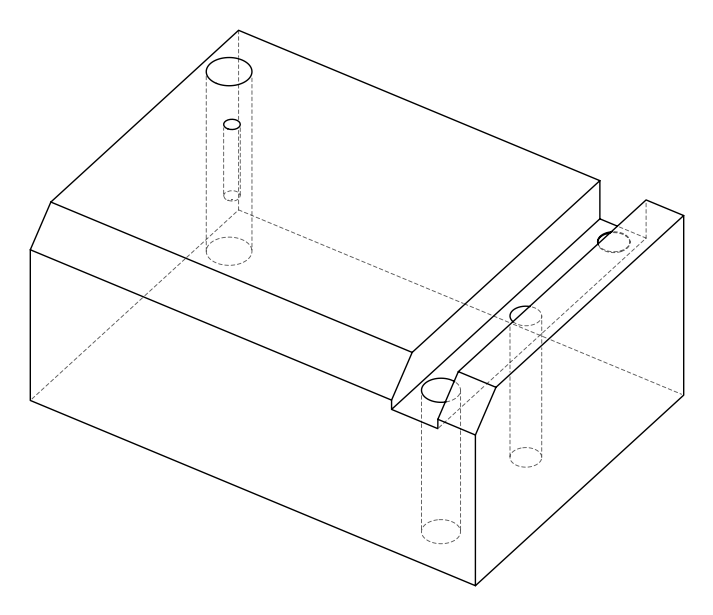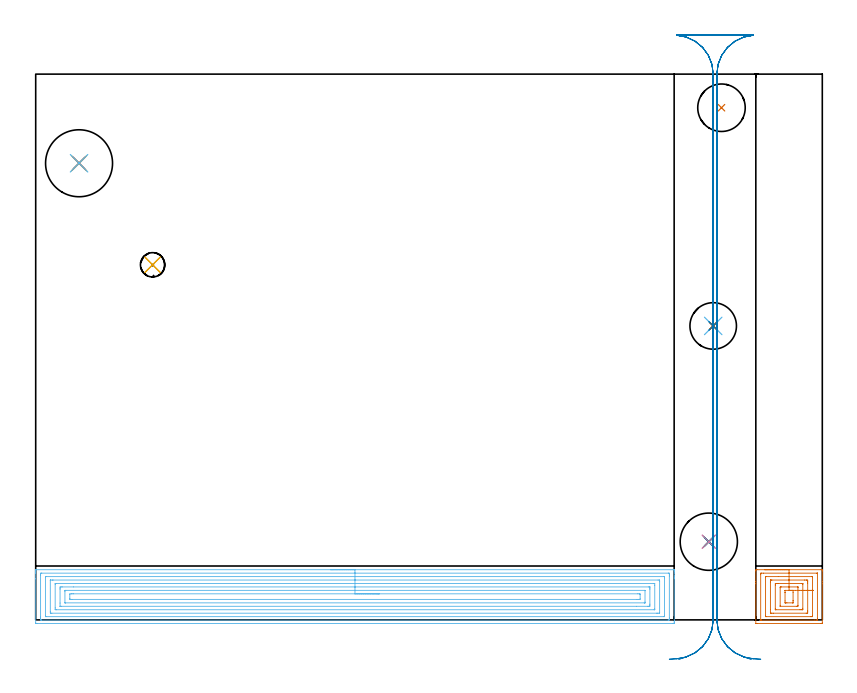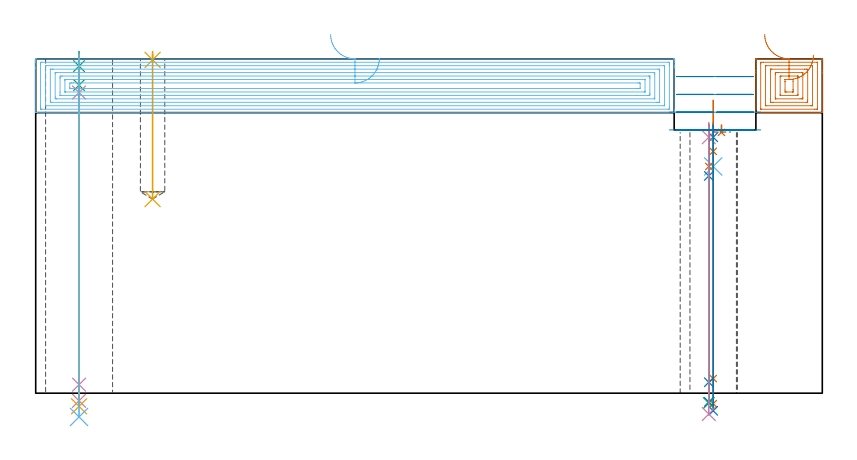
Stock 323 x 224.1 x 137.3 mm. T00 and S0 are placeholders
(PLAN: 20 operations, 15 tool changes, 29 min)
(1 INDEXABLE_INSERT_DRILL_BLIND_HOLE_FROM_SOLID | STEP1POCKET | NXT0302_010 | 0.02 min | 8940 mm3)
(2 SPOT_DRILL | STEP1HOLE | NXT0321_9005460120000 | 0.06 min | 3478 mm3)
(3 SPOT_DRILL_1 | STEP1HOLE_1 | NXT0321_9005460120000 | 0.05 min | 183 mm3)
(4 SPOT_DRILL_2 | STEP1HOLE_2 | NXT0321_9005460120000 | 0.06 min | 3477 mm3)
(5 SPOT_DRILL_3 | STEP1POCKET_1 | NXT0321_9005460120000 | 0.03 min | 1 mm3)
(6 DRILL_BLIND_HOLE_INTO_CENTER | STEP1HOLE | UGT0301_032 | 0.08 min | 873 mm3)
(7 GUN_DRILL_THROUGH_HOLE | STEP1HOLE | UGT0307_009 | 0.63 min | 11145 mm3)
(8 DRILL_TO_ENLARGE_THROUGH_HOLE | STEP1HOLE | UGT0301_258 | 0.48 min | 23803 mm3)
(9 DRILL_BLIND_HOLE_INTO_CENTER_1 | STEP1HOLE_1 | UGT0301_192 | 0.05 min | 291 mm3)
(10 GUN_DRILL_THROUGH_HOLE_1 | STEP1HOLE_1 | UGT0307_003 | 0.63 min | 4892 mm3)
(11 SPADE_DRILL_TO_ENLARGE_THROUGH_HOLE | STEP1HOLE_1 | UGT0306_008 | 0.58 min | 27623 mm3)
(12 DRILL_TO_ENLARGE_THROUGH_HOLE_1 | STEP1HOLE_1 | UGT0301_390 | 0.6 min | 48514 mm3)
(13 DRILL_BLIND_HOLE_INTO_CENTER_2 | STEP1HOLE_2 | UGT0301_032 | 0.08 min | 869 mm3)
(14 GUN_DRILL_THROUGH_HOLE_2 | STEP1HOLE_2 | UGT0307_006 | 0.54 min | 6016 mm3)
(15 DRILL_TO_ENLARGE_THROUGH_HOLE_2 | STEP1HOLE_2 | NXT0301_104 | 0.46 min | 10740 mm3)
(16 DRILL_TO_ENLARGE_THROUGH_HOLE_3 | STEP1HOLE_2 | UGT0301_056 | 0.48 min | 38410 mm3)
(17 DRILL_BLIND_HOLE_INTO_CENTER_3 | STEP1POCKET_1 | UGT0301_032 | 0.24 min | 4350 mm3)
(18 AREA_MILL | FG_CHAMFER_SURFACE | UGT0205_001 | 17.17 min | 65998 mm3)
(19 AREA_MILL_1 | FG_CHAMFER_SURFACE_1 | UGT0205_001 | 2.11 min | 8650 mm3)
(20 MILL_RECTANGULAR_SLOT | SLOT_RECTANGULAR | UGT0201_004 | Follow Part, ap 8, ae 75% | 4.69 min | 185538 mm3)
(TOOL NXT0302_010 | Index. Insert Drill 19.5mm [880-D1950L25-05] | D19.5 PA176 FL98 Z2)
(TOOL NXT0321_9005460120000 | NC Spot Drill, 142deg, 12mm, Carbide, Uncoated | D12 PA142 FL30 Z2)
(TOOL UGT0301_032 | Twist Drill 10 mm | D10 PA118 FL87 Z2)
(TOOL UGT0307_009 | Gun Drill 12 mm | D12 PA130 FL24 Z1)
(TOOL UGT0301_258 | Twist Drill 19.1 mm | D19.1 PA118 FL140 Z2)
(TOOL UGT0301_192 | Twist Drill 7.2 mm | D7.2 PA118 FL66 Z2)
(TOOL UGT0307_003 | Gun Drill 7 mm | D7 PA130 FL24 Z1)
(TOOL UGT0306_008 | Spade Drill 17.5mm | D17.5 PA132 FL10 Z2)
(TOOL UGT0301_390 | Twist Drill 27.5 mm | D27.5 PA118 FL165 Z2)
(TOOL UGT0307_006 | Gun Drill 9 mm | D9 PA130 FL24 Z1)
(TOOL NXT0301_104 | Carbide Drill 14mm [860.1-1400-112A1-MM 2214] | D14 PA140 FL123 Z2)
(TOOL UGT0301_056 | Twist Drill 23.5 mm | D23.5 PA118 FL155 Z2)
(TOOL UGT0205_001 | Chamfer Mill 20 x 3 x 45 deg. | D20 FL50 Z2)
(TOOL UGT0201_004 | End Mill 32 mm | D32 FL53 Z6)
(OP 1 INDEXABLE_INSERT_DRILL_BLIND_HOLE_FROM_SOLID)
G17 G21 G94 G90
T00 M6
G54
G17 G0 G90 X281.6 Y210.3 S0 M3
G43 Z147.3 H1
G94 G81 G98 Z107.1 F250. R110.1
G80
M5
M2
(OP 2 SPOT_DRILL)
G17 G21 G94 G90
T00 M6
G54
G17 G0 G90 X278.2 Y120.7 S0 M3
G43 Z147.3 H0
G94 G81 G98 Z105.1 F250. R111.1
G80
M5
M2
(OP 3 SPOT_DRILL_1)
G17 G21 G94 G90
T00 M6
G54
G17 G0 G90 X17.8 Y187.5 S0 M3
G43 Z147.3 H0
G94 G81 G98 Z134.3 F250. R140.3
G80
M5
M2
(OP 4 SPOT_DRILL_2)
G17 G21 G94 G90
T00 M6
G54
G17 G0 G90 X276.4 Y32.1 S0 M3
G43 Z147.3 H0
G94 G81 G98 Z105.1 F250. R111.1
G80
M5
M2
(OP 5 SPOT_DRILL_3)
G17 G21 G94 G90
T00 M6
G54
G17 G0 G90 X48. Y145.8 S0 M3
G43 Z147.3 H0
G94 G81 G98 Z136.861 F250. R140.3
G80
M5
M2
(OP 6 DRILL_BLIND_HOLE_INTO_CENTER)
G17 G21 G94 G90
T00 M6
G54
G17 G0 G90 X278.2 Y120.7 S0 M3
G43 Z147.3 H0
G94 G81 G98 Z93.1 F250. R110.1
G80
M5
M2
(OP 7 GUN_DRILL_THROUGH_HOLE)
G17 G21 G94 G90
T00 M6
G54
G17 G0 G90 X278.2 Y120.7 M8
G43 Z147.3 H0
Z120.276
S716 M3
G94 G1 Z99.302 F125. M26
G4 X.084
Z6. F250.
G4 X.084
Z-4.298 F125.
G4 X.084
M5
M9
G0 Z120.276
Z147.3
M2
(OP 8 DRILL_TO_ENLARGE_THROUGH_HOLE)
G17 G21 G94 G90
T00 M6
G54
G17 G0 G90 X278.2 Y120.7 S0 M3
G43 Z147.3 H0
G94 G73 G98 Z-7.238 F250. Q16.477 R110.1
G80
M5
M2
(OP 9 DRILL_BLIND_HOLE_INTO_CENTER_1)
G17 G21 G94 G90
T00 M6
G54
G17 G0 G90 X17.8 Y187.5 S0 M3
G43 Z147.3 H0
G94 G81 G98 Z126.5 F250. R139.3
G80
M5
M2
(OP 10 GUN_DRILL_THROUGH_HOLE_1)
G17 G21 G94 G90
T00 M6
G54
G17 G0 G90 X17.8 Y187.5 M8
G43 Z147.3 H0
Z135.203
S716 M3
G94 G1 Z123.471 F125. M26
G4 X.084
Z3.5 F250.
G4 X.084
Z-3.132 F125.
G4 X.084
M5
M9
G0 Z135.203
Z147.3
M2
(OP 11 SPADE_DRILL_TO_ENLARGE_THROUGH_HOLE)
G17 G21 G94 G90
T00 M6
G54
G17 G0 G90 X17.8 Y187.5 S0 M3
G43 Z147.3 H0
G94 G73 G98 Z-5.396 F250. Q15.855 R139.3
G80
M5
M2
(OP 12 DRILL_TO_ENLARGE_THROUGH_HOLE_1)
G17 G21 G94 G90
T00 M6
G54
G17 G0 G90 X17.8 Y187.5 S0 M3
G43 Z147.3 H0
G94 G73 G98 Z-9.762 F250. Q24.51 R139.3
G80
M5
M2
(OP 13 DRILL_BLIND_HOLE_INTO_CENTER_2)
G17 G21 G94 G90
T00 M6
G54
G17 G0 G90 X276.4 Y32.1 S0 M3
G43 Z147.3 H0
G94 G81 G98 Z93.1 F250. R110.1
G80
M5
M2
(OP 14 GUN_DRILL_THROUGH_HOLE_2)
G17 G21 G94 G90
T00 M6
G54
G17 G0 G90 X276.4 Y32.1 M8
G43 Z147.3 H0
Z105.05
S716 M3
G94 G1 Z89.205 F125. M26
G4 X.084
Z4.5 F250.
G4 X.084
Z-3.598 F125.
G4 X.084
M5
M9
G0 Z105.05
Z147.3
M2
(OP 15 DRILL_TO_ENLARGE_THROUGH_HOLE_2)
G17 G21 G94 G90
T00 M6
G54
G17 G0 G90 X276.4 Y32.1 S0 M3
G43 Z147.3 H1
G94 G73 G98 Z-4.048 F250. Q12.461 R110.1
G80
M5
M2
(OP 16 DRILL_TO_ENLARGE_THROUGH_HOLE_3)
G17 G21 G94 G90
T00 M6
G54
G17 G0 G90 X276.4 Y32.1 S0 M3
G43 Z147.3 H0
G94 G73 G98 Z-8.56 F250. Q23.332 R110.1
G80
M5
M2
(OP 17 DRILL_BLIND_HOLE_INTO_CENTER_3)
G17 G21 G94 G90
T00 M6
G54
G17 G0 G90 X48. Y145.8 S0 M3
G43 Z147.3 H0
G94 G81 G98 Z79.7 F250. R139.3
G80
M5
M2
(OP 18 AREA_MILL)
G17 G21 G94 G90
T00 M6
G54
G17 G0 G90 X121.1 Y20.6 S1061 M3
G43 Z147.3 H0
G94 G1 X121.138 Z146.428 F250.
X121.252 Z145.563
X121.441 Z144.712
X121.703 Z143.88
X122.037 Z143.074
X122.44 Z142.3
X122.908 Z141.564
X123.44 Z140.872
X124.029 Z140.229
X124.672 Z139.639
X125.364 Z139.108
X126.1 Z138.64
X126.874 Z138.237
X127.68 Z137.903
X128.512 Z137.641
X129.364 Z137.452
X130.228 Z137.338
X131.1 Z137.3
X262.024
X262.192 Y20.597 Z137.288
X262.194 Y20.592 Z137.283
X262.2 Y20.236 Z136.935
Y19.949 Z136.649
Y19.255 Z135.95
Y18.026 Z134.722
Y17.49 Z134.185
Y16.876 Z133.571
Y-0.423 Z116.275
X262.196 Y-1.037 Z115.66
X262.19 Y-1.492 Z115.206
X262.042 Y-1.496 Z115.202
X261.577 Y-1.5 Z115.2
X0.623
X0.194 Y-1.496 Z115.202
X0.01 Y-1.492 Z115.206
X0. Y-1.305 Z115.393
Y16.876 Z133.571
Y19.255 Z135.95
Y19.949 Z136.649
Y20.236 Z136.935
X0.006 Y20.592 Z137.283
X0.008 Y20.597 Z137.288
X0.176 Y20.6 Z137.3
X131.1
Y19.186 Z135.886
X259.79 Y19.185 Z135.885
X259.861
X260.168 Y19.179 Z135.879
X260.19 Y19.079 Z135.779
X260.197 Y18.853 Z135.553
X260.199 Y18.373 Z135.073
X260.2 Y17.968 Z134.668
X260.199 Y0.727 Z117.427
X260.198 Y0.325 Z117.025
X260.19 Y-0.075 Z116.625
X259.79 Y-0.084 Z116.616
X259.719 Y-0.085 Z116.615
X2.41
X2.339
X2.032 Y-0.079 Z116.621
X2.01 Y0.021 Z116.721
X2.003 Y0.247 Z116.947
X2.001 Y0.727 Z117.427
X2. Y1.132 Z117.832
X2.001 Y18.373 Z135.073
X2.002 Y18.775 Z135.475
X2.01 Y19.175 Z135.875
X2.41 Y19.184 Z135.884
X2.481 Y19.185 Z135.885
X131.1 Y19.186 Z135.886
Y17.771 Z134.471
X258.003
X258.097 Y17.77 Z134.47
X258.172 Y17.767 Z134.467
X258.188 Y17.765 Z134.465
X258.192 Y17.74 Z134.44
X258.196 Y17.685 Z134.385
X258.199 Y17.49 Z134.19
X258.2 Y17.296 Z133.996
X258.199 Y1.61 Z118.31
X258.198 Y1.417 Z118.117
X258.192 Y1.351 Z118.051
X258.189 Y1.335 Z118.035
X258.179 Y1.333 Z118.033
X258.145 Y1.331 Z118.031
X258.003 Y1.329 Z118.029
X4.197
X4.103 Y1.33 Z118.03
X4.028 Y1.333 Z118.033
X4.012 Y1.335 Z118.035
X4.008 Y1.36 Z118.06
X4.004 Y1.415 Z118.115
X4.001 Y1.61 Z118.31
X4. Y1.804 Z118.504
X4.001 Y17.49 Z134.19
X4.002 Y17.683 Z134.383
X4.008 Y17.749 Z134.449
X4.011 Y17.765 Z134.465
X4.021 Y17.767 Z134.467
X4.055 Y17.769 Z134.469
X4.197 Y17.771 Z134.471
X131.1
Y16.357 Z133.057
X255.576
X256.068 Y16.352 Z133.052
X256.176 Y16.35 Z133.05
X256.19 Y16.161 Z132.861
X256.2 Y15.741 Z132.441
Y15.726 Z132.426
Y2.941 Z119.641
X256.198 Y2.832 Z119.532
X256.194 Y2.778 Z119.478
X256.191 Y2.756 Z119.456
X256.172 Y2.75 Z119.45
X255.958 Y2.746 Z119.446
X255.322 Y2.743 Z119.443
X255.067
X6.624
X6.132 Y2.748 Z119.448
X6.023 Y2.75 Z119.45
X6.01 Y2.939 Z119.639
X6. Y3.359 Z120.059
X6.001 Y16.159 Z132.859
X6.002 Y16.268 Z132.968
X6.006 Y16.322 Z133.022
X6.009 Y16.344 Z133.044
X6.028 Y16.35 Z133.05
X6.242 Y16.354 Z133.054
X6.878 Y16.357 Z133.057
X7.133
X131.1
Y14.943 Z131.643
X253.635 Y14.942 Z131.642
X253.836 Y14.939 Z131.639
X254.19 Y14.931 Z131.631
X254.193 Y14.844 Z131.544
X254.2 Y14.187 Z130.887
X254.199 Y4.482 Z121.182
X254.195 Y4.256 Z120.956
X254.19 Y4.177 Z120.877
X254.174 Y4.164 Z120.864
X254.072 Y4.16 Z120.86
X253.937 Y4.158 Z120.858
X8.565
X8.363 Y4.161 Z120.861
X8.01 Y4.169 Z120.869
X8.007 Y4.256 Z120.956
X8. Y4.913 Z121.613
X8.001 Y14.618 Z131.318
X8.005 Y14.844 Z131.544
X8.01 Y14.923 Z131.623
X8.026 Y14.936 Z131.636
X8.129 Y14.94 Z131.64
X8.263 Y14.942 Z131.642
X131.1 Y14.943 Z131.643
Y13.529 Z130.229
X251.747 Y13.528 Z130.228
X252.188 Y13.526 Z130.226
X252.192 Y13.523 Z130.223
X252.198 Y13.516 Z130.216
X252.2 Y13.079 Z129.779
Y12.632 Z129.332
Y6.456 Z123.156
X252.197 Y6.021 Z122.721
X252.193 Y5.581 Z122.281
X251.747 Y5.575 Z122.275
X251.308 Y5.572 Z122.272
X246.673 Y5.571 Z122.271
X10.453 Y5.572 Z122.272
X10.013 Y5.574 Z122.274
X10.008 Y5.577 Z122.277
X10.002 Y5.584 Z122.284
X10. Y6.903 Z123.603
Y12.644 Z129.344
X10.003 Y13.079 Z129.779
X10.007 Y13.519 Z130.219
X10.453 Y13.525 Z130.225
X10.892 Y13.528 Z130.228
X15.513 Y13.529 Z130.229
X131.1
Y12.115 Z128.815
X249.96 Y12.114 Z128.814
X250.044 Y12.113 Z128.813
X250.15 Y12.108 Z128.808
X250.191 Y12.103 Z128.803
X250.195 Y12.081 Z128.781
X250.198 Y12.054 Z128.754
X250.2 Y11.96 Z128.66
Y7.311 Z124.011
X250.199 Y7.152 Z123.852
X250.194 Y7.026 Z123.726
X250.19 Y6.991 Z123.691
X250.186 Y6.989 Z123.689
X250.162 Y6.987 Z123.687
X249.96 Y6.985 Z123.685
X249.876
X12.241 Y6.986 Z123.686
X12.156 Y6.987 Z123.687
X12.05 Y6.992 Z123.692
X12.009 Y6.997 Z123.697
X12.005 Y7.019 Z123.719
X12.002 Y7.046 Z123.746
X12. Y7.14 Z123.84
Y11.789 Z128.489
X12.002 Y11.948 Z128.648
X12.006 Y12.074 Z128.774
X12.01 Y12.109 Z128.809
X12.014 Y12.111 Z128.811
X12.038 Y12.113 Z128.813
X12.241 Y12.115 Z128.815
X12.324
X131.1
Y10.7 Z127.4
X247.278
X247.904 Y10.697 Z127.397
X248.172 Y10.693 Z127.393
X248.198 Y10.432 Z127.132
X248.199 Y10.405 Z127.105
Y8.642 Z125.342
X248.172 Y8.407 Z125.107
X247.549 Y8.401 Z125.101
X247.278 Y8.4 Z125.1
X246.656
X14.922
X14.297 Y8.403 Z125.103
X14.028 Y8.407 Z125.107
X14.002 Y8.668 Z125.368
X14.001 Y8.695 Z125.395
Y10.458 Z127.158
X14.028 Y10.693 Z127.393
X14.651 Y10.699 Z127.399
X14.922 Y10.7 Z127.4
X15.544
X131.1
X131.972 Z127.438
X132.836 Z127.552
X133.688 Z127.741
X134.52 Z128.003
X135.326 Z128.337
X136.1 Z128.74
X136.836 Z129.209
X137.528 Z129.74
X138.171 Z130.329
X138.76 Z130.973
X139.292 Z131.665
X139.76 Z132.4
X140.163 Z133.174
X140.497 Z133.98
X140.759 Z134.812
X140.948 Z135.664
X141.062 Z136.529
X141.1 Z137.4
G0 Z147.3
M5
M2
(OP 19 AREA_MILL_1)
G17 G21 G94 G90
T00 M6
G54
G17 G0 G90 X299.35 Y20.6 S1061 M3
G43 Z147.3 H0
G94 G1 X299.388 Z146.428 F250.
X299.502 Z145.563
X299.691 Z144.712
X299.953 Z143.88
X300.287 Z143.074
X300.69 Z142.3
X301.158 Z141.564
X301.69 Z140.872
X302.279 Z140.229
X302.922 Z139.639
X303.614 Z139.108
X304.35 Z138.64
X305.124 Z138.237
X305.93 Z137.903
X306.762 Z137.641
X307.614 Z137.452
X308.478 Z137.338
X309.35 Z137.3
X322.56
X322.99 Y20.593 Z137.293
X323. Y20.137 Z136.837
Y15.726 Z132.426
Y14.844 Z131.537
Y-1.037 Z115.658
X322.997 Y-1.482 Z115.214
X322.99 Y-1.491 Z115.204
X322.981 Y-1.498 Z115.198
X322.56 Y-1.5 Z115.2
X296.14
X295.715 Y-1.494 Z115.202
X295.71 Y-1.491 Z115.204
X295.7 Y-1.478 Z115.217
Y14.844 Z131.537
Y15.726 Z132.426
Y20.137 Z136.837
X295.71 Y20.593 Z137.293
X296.14 Y20.6 Z137.3
X309.35
Y19.186 Z135.886
X320.798 Y19.185 Z135.885
X320.869
X320.974 Y19.18 Z135.88
X320.991 Y19.177 Z135.877
X320.996 Y19.165 Z135.865
X320.999 Y19.149 Z135.849
X321. Y0.526 Z117.226
X320.997 Y0.324 Z117.024
X320.99 Y-0.073 Z116.627
X320.798 Y-0.083 Z116.617
X320.728 Y-0.084 Z116.616
X319.918 Y-0.086 Z116.614
X297.902 Y-0.085 Z116.615
X297.832
X297.726 Y-0.08 Z116.62
X297.709 Y-0.077 Z116.623
X297.704 Y-0.065 Z116.635
X297.701 Y-0.049 Z116.651
X297.7 Y18.574 Z135.274
X297.703 Y18.776 Z135.476
X297.71 Y19.173 Z135.873
X297.902 Y19.182 Z135.882
X297.972 Y19.184 Z135.884
X298.782 Y19.186 Z135.886
X309.35
Y17.771 Z134.471
X318.757
X318.905 Y17.77 Z134.47
X318.946 Y17.768 Z134.468
X318.982 Y17.765 Z134.465
X318.99 Y17.696 Z134.396
X318.999 Y17.528 Z134.228
X319. Y1.61 Z118.31
X318.997 Y1.398 Z118.098
X318.993 Y1.346 Z118.046
X318.991 Y1.338 Z118.038
X318.971 Y1.335 Z118.035
X318.905 Y1.332 Z118.032
X318.718 Y1.329 Z118.029
X318.437
X318.157 Y1.328 Z118.028
X299.943 Y1.329 Z118.029
X299.795 Y1.33 Z118.03
X299.754 Y1.332 Z118.032
X299.718 Y1.335 Z118.035
X299.71 Y1.404 Z118.104
X299.701 Y1.572 Z118.272
X299.7 Y17.49 Z134.19
X299.703 Y17.702 Z134.402
X299.707 Y17.753 Z134.453
X299.709 Y17.762 Z134.462
X299.729 Y17.765 Z134.465
X299.795 Y17.768 Z134.468
X299.982 Y17.77 Z134.47
X304.947 Y17.771 Z134.471
X309.35
Y16.357 Z133.057
X315.765
X316.395 Y16.354 Z133.054
X316.652 Y16.351 Z133.051
X316.99 Y16.34 Z133.04
X316.998 Y16.005 Z132.705
X316.999 Y15.726 Z132.426
X317. Y15.12 Z131.82
Y3.651 Z120.351
X316.998 Y3.374 Z120.074
X316.993 Y2.775 Z119.475
X316.979 Y2.749 Z119.449
X316.946 Y2.747 Z119.447
X316.868 Y2.745 Z119.445
X316.71 Y2.743 Z119.443
X316.395
X302.935
X302.305 Y2.746 Z119.446
X302.048 Y2.749 Z119.449
X301.71 Y2.759 Z119.459
X301.702 Y3.095 Z119.795
X301.7 Y4.256 Z120.956
Y15.449 Z132.149
X301.702 Y15.726 Z132.426
X301.707 Y16.325 Z133.025
X301.721 Y16.351 Z133.051
X301.754 Y16.353 Z133.053
X301.832 Y16.355 Z133.055
X301.99 Y16.357 Z133.057
X302.305
X309.35
Y14.943 Z131.643
X314.733 Y14.942 Z131.642
X314.931 Y14.938 Z131.638
X314.983 Y14.936 Z131.636
X314.99 Y14.926 Z131.626
X314.995 Y14.896 Z131.596
X314.998 Y14.844 Z131.544
X315. Y14.477 Z131.177
X314.999 Y4.773 Z121.473
X314.993 Y4.256 Z120.956
X314.99 Y4.171 Z120.871
X314.832 Y4.162 Z120.862
X314.732 Y4.158 Z120.858
X314.634 Y4.157 Z120.857
X313.853
X303.967 Y4.158 Z120.858
X303.768 Y4.162 Z120.862
X303.717 Y4.164 Z120.864
X303.71 Y4.174 Z120.874
X303.705 Y4.204 Z120.904
X303.702 Y4.256 Z120.956
X303.7 Y4.623 Z121.323
X303.701 Y14.327 Z131.027
X303.707 Y14.844 Z131.544
X303.71 Y14.929 Z131.629
X303.868 Y14.938 Z131.638
X303.968 Y14.942 Z131.642
X304.066 Y14.943 Z131.643
X304.847
X309.35
Y13.529 Z130.229
X312.937 Y13.528 Z130.228
X312.975 Y13.526 Z130.226
X312.988 Y13.523 Z130.223
X312.993 Y13.462 Z130.162
X312.999 Y13.207 Z129.907
Y5.894 Z122.594
X312.992 Y5.766 Z122.466
X312.975 Y5.578 Z122.278
X312.873 Y5.575 Z122.275
X312.44 Y5.572 Z122.272
X305.763
X305.725 Y5.574 Z122.274
X305.712 Y5.577 Z122.277
X305.707 Y5.638 Z122.338
X305.701 Y5.893 Z122.593
Y13.206 Z129.906
X305.708 Y13.334 Z130.034
X305.725 Y13.522 Z130.222
X305.827 Y13.525 Z130.225
X306.26 Y13.528 Z130.228
X309.35 Y13.529 Z130.229
Y12.115 Z128.815
X310.846 Y12.114 Z128.814
X310.935 Y12.112 Z128.812
X310.977 Y12.109 Z128.809
X310.99 Y12.107 Z128.807
X311. Y11.315 Z128.015
Y7.897 Z124.597
Y7.785 Z124.485
X310.995 Y7.02 Z123.72
X310.99 Y6.995 Z123.695
X310.977 Y6.992 Z123.692
X310.929 Y6.989 Z123.689
X310.83 Y6.986 Z123.686
X308.469 Y6.985 Z123.685
X308.032
X307.854 Y6.986 Z123.686
X307.765 Y6.988 Z123.688
X307.723 Y6.991 Z123.691
X307.71 Y6.993 Z123.693
X307.7 Y7.785 Z124.485
Y11.203 Z127.903
Y11.315 Z128.015
X307.705 Y12.08 Z128.78
X307.71 Y12.105 Z128.805
X307.723 Y12.108 Z128.808
X307.771 Y12.111 Z128.811
X307.87 Y12.114 Z128.814
X309.35 Y12.115 Z128.815
X310.222 Z128.853
X311.087 Z128.967
X311.938 Z129.155
X312.77 Z129.418
X313.576 Z129.752
X314.35 Z130.154
X315.086 Z130.623
X315.778 Z131.154
X316.421 Z131.744
X317.01 Z132.387
X317.542 Z133.079
X318.01 Z133.815
X318.413 Z134.588
X318.747 Z135.394
X319.009 Z136.226
X319.198 Z137.078
X319.312 Z137.943
X319.35 Z138.815
G0 Z147.3
M5
M2
(OP 20 MILL_RECTANGULAR_SLOT)
G17 G21 G94 G90
T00 M6
G54
G17 G0 G90 X293.499 Y-16.129 S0 M3
G43 Z147.3 H0
Z130.
G94 G1 X290.652 Y-15.183 F250.
G2 X279.7 Y0. R16. F500.
G1 Y224.1
G2 X294.721 Y240.07 R16.
G1 Y240.1
X263.179
Y240.07
G2 X278.2 Y224.1 R16.
G1 Y0.
G2 X267.248 Y-15.183 R16.
G1 X264.401 Y-16.129 F250.
G0 X294.087 Y-16.199 Z122.7
G1 X291.207 Y-15.356
G2 X279.7 Y0. R16. F500.
G1 Y224.1
G2 X294.721 Y240.07 R16.
G1 Y240.1
X263.179
Y240.07
G2 X278.2 Y224.1 R16.
G1 Y0.
G2 X266.691 Y-15.357 R16.
G1 X263.812 Y-16.199 F250.
G0 X297.715 Y-16.154 Z115.4
G1 X294.721 Y-15.97
G2 X279.7 Y0. R16. F500.
G1 Y224.1
G2 X294.721 Y240.07 R16.
G1 Y240.1
X263.179
Y240.07
G2 X278.2 Y224.1 R16.
G1 Y0.
G2 X263.179 Y-15.97 R16.
G1 X260.185 Y-16.154 F250.
G0 X297.715 Z108.1
G1 X294.721 Y-15.97
G2 X279.7 Y0. R16. F500.
G1 Y224.1
G2 X294.721 Y240.07 R16.
G1 Y240.1
X263.179
Y240.07
G2 X278.2 Y224.1 R16.
G1 Y0.
G2 X263.179 Y-15.97 R16.
G1 X260.185 Y-16.154 F250.
G0 Z147.3
M5
M2
